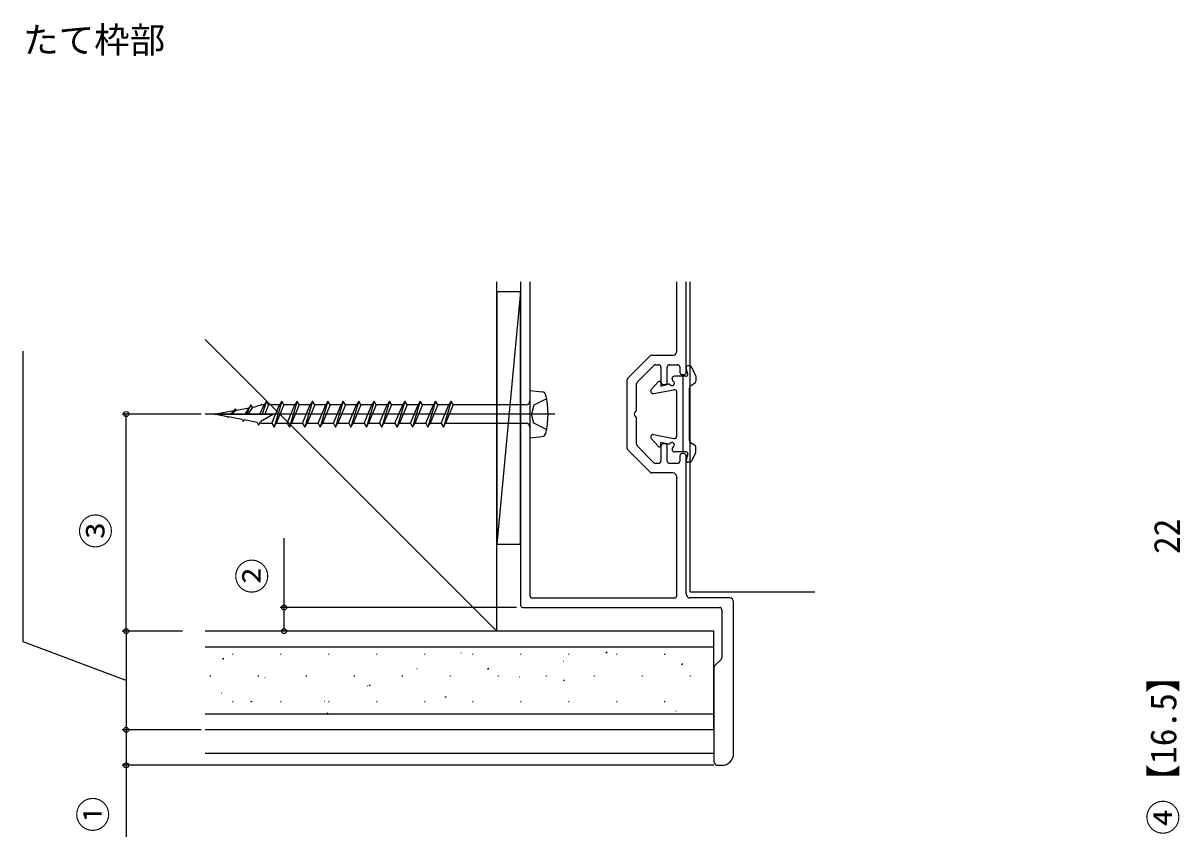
# Model space of a CAD drawing. Units: millimetres, scale not verified. Extents: x -525 to 525, y -808 to 806.
# Drawn here: x -289.9 to 3.2, y -470.6 to -264.4 of the extents above; entities that cross this region are included whole.
import ezdxf
from ezdxf.enums import TextEntityAlignment as Align

# ---------------------------------------------------------------- set-up
doc = ezdxf.new("R2010")
doc.units = ezdxf.units.MM
doc.header["$LTSCALE"] = 4
for name, color, linetype in [('0-2_USER1', 3, 'Continuous'), ('0-3_YKK_11', 7, 'Continuous'), ('0-4_YKK_12', 2, 'Continuous'), ('0-5_YKK_13', 4, 'Continuous'), ('0-7_YKK_D', 6, 'Continuous'), ('0-9_YSS_K', 3, 'Continuous')]:
    doc.layers.add(name, color=color, linetype=linetype)
doc.styles.add('ＭＳ ゴシック', font='')
doc.styles.get('ＭＳ ゴシック').set_extended_font_data('MS Gothic')

msp = doc.modelspace()

# ---------------------------------------------------------------- linework, layer by layer
at = {"layer": '0-3_YKK_11'}
for p, q in [((-163.868, -330.001), (-163.868, -411.917)), ((-161.468, -330.001), (-161.468, -409.517)), ((-124.268, -347.617), (-124.268, -330.001)), ((-121.868, -352.917), (-121.868, -330.001)), ((-136.692, -354.441), (-131.044, -348.793)), ((-130.619, -348.617), (-125.268, -348.617)), ((-134.292, -355.435), (-130.05, -351.193)), ((-129.625, -351.017), (-128.868, -351.017)), ((-128.268, -351.617), (-128.268, -355.417)), ((-126.668, -355.417), (-126.668, -351.617)), ((-126.068, -351.017), (-124.068, -351.017)), ((-123.468, -351.617), (-123.468, -352.917)), ((-122.868, -353.517), (-122.468, -353.517)), ((-136.868, -372.169), (-136.868, -354.866)), ((-127.668, -356.017), (-127.268, -356.017)), ((-130.05, -375.841), (-134.292, -371.599)), ((-128.268, -371.617), (-128.268, -375.417)), ((-127.268, -371.017), (-127.668, -371.017)), ((-126.668, -375.417), (-126.668, -371.617)), ((-131.044, -378.241), (-136.692, -372.593)), ((-123.468, -374.117), (-123.468, -375.417)), ((-122.468, -373.517), (-122.868, -373.517)), ((-121.868, -409.117), (-121.868, -374.117)), ((-128.868, -376.017), (-129.625, -376.017)), ((-124.068, -376.017), (-126.068, -376.017)), ((-125.268, -378.417), (-130.619, -378.417)), ((-124.268, -409.517), (-124.268, -379.417)), ((-160.868, -410.117), (-124.868, -410.117)), ((-110.868, -410.117), (-120.868, -410.117)), ((-163.268, -412.517), (-113.468, -412.517)), ((-112.868, -413.117), (-112.868, -425.269)), ((-109.868, -449.517), (-109.868, -411.117)), ((-114.868, -427.766), (-114.868, -451.517)), ((-113.044, -425.693), (-114.692, -427.341)), ((-113.868, -452.517), (-112.868, -452.517))]:
    msp.add_line(p, q, dxfattribs=at)
for points in [[(-134.708, -362.967), (-134.468, -362.601), (-134.468, -355.86)], [(-134.468, -371.174), (-134.468, -364.434), (-134.708, -364.067)]]:
    msp.add_lwpolyline(points, dxfattribs=at)
for centre, radius, start, end in [((-130.619, -349.217), 0.6, 90, 135), ((-125.268, -347.617), 1, 270, 0), ((-129.625, -351.617), 0.6, 90, 135), ((-128.868, -351.617), 0.6, 0, 90), ((-126.068, -351.617), 0.6, 90, 180), ((-124.068, -351.617), 0.6, 0, 90), ((-136.268, -354.866), 0.6, 135, 180), ((-122.868, -352.917), 0.6, 180, 270), ((-122.468, -352.917), 0.6, 270, 0), ((-133.868, -355.86), 0.6, 135, 180), ((-127.668, -355.417), 0.6, 180, 270), ((-127.268, -355.417), 0.6, 270, 0), ((-134.468, -363.517), 0.6, 113.57818, 246.42182), ((-136.268, -372.169), 0.6, 180, 225), ((-133.868, -371.174), 0.6, 180, 225), ((-127.668, -371.617), 0.6, 90, 180), ((-127.268, -371.617), 0.6, 0, 90), ((-122.868, -374.117), 0.6, 90, 180), ((-122.468, -374.117), 0.6, 360, 90), ((-129.625, -375.417), 0.6, 225, 270), ((-128.868, -375.417), 0.6, 270, 0), ((-126.068, -375.417), 0.6, 180, 270), ((-124.068, -375.417), 0.6, 270, 0), ((-130.619, -377.817), 0.6, 225, 270), ((-125.268, -379.417), 1, 360, 90), ((-160.868, -409.517), 0.6, 180, 270), ((-124.868, -409.517), 0.6, 270, 360), ((-120.868, -409.117), 1, 180, 270), ((-110.868, -411.117), 1, 0, 90), ((-163.268, -411.917), 0.6, 180, 270), ((-113.468, -413.117), 0.6, 0, 90), ((-114.268, -427.766), 0.6, 135, 180), ((-113.468, -425.269), 0.6, 315, 360), ((-112.868, -449.517), 3, 270, 0), ((-113.868, -451.517), 1, 180, 270)]:
    msp.add_arc(centre, radius, start, end, dxfattribs=at)
at = {"layer": '0-4_YKK_12'}
for q in [(-120.868, -330.001), (-89.263, -408.517)]:
    msp.add_line((-120.868, -408.517), q, dxfattribs=at)
at = {"layer": '0-5_YKK_13'}
for p, q in [((-121.039, -351.317), (-121.468, -351.317)), ((-119.532, -353.591), (-120.502, -351.649)), ((-125.468, -354.678), (-125.468, -354.517)), ((-121.868, -353.917), (-124.868, -353.917)), ((-122.668, -373.117), (-122.668, -353.917)), ((-121.479, -353.426), (-121.858, -351.809)), ((-119.468, -353.859), (-119.468, -355.185)), ((-161.468, -357.517), (-161.468, -369.517)), ((-161.468, -357.517), (-158.348, -357.845)), ((-128.967, -355.352), (-130.717, -357.319)), ((-130.157, -358.307), (-124.98, -357.328)), ((-128.268, -355.617), (-128.268, -356.417)), ((-128.268, -356.417), (-126.476, -355.969)), ((-121.068, -370.185), (-121.068, -356.85)), ((-120.786, -356.341), (-119.75, -355.694)), ((-228.268, -360.217), (-229.321, -363.517)), ((-224.368, -360.217), (-226.318, -366.817)), ((-220.468, -360.217), (-222.418, -366.817)), ((-216.568, -360.217), (-218.518, -366.817)), ((-212.668, -360.217), (-214.618, -366.817)), ((-208.768, -360.217), (-210.718, -366.817)), ((-204.868, -360.217), (-206.818, -366.817)), ((-200.968, -360.217), (-202.918, -366.817)), ((-197.068, -360.217), (-199.018, -366.817)), ((-193.168, -360.217), (-195.118, -366.817)), ((-189.268, -360.217), (-191.218, -366.817)), ((-185.368, -360.217), (-187.318, -366.817)), ((-181.468, -360.217), (-183.418, -366.817)), ((-124.268, -369.117), (-124.268, -357.917)), ((-241.468, -363.517), (-236.483, -362.638)), ((-237.457, -363.517), (-236.781, -362.976)), ((-236.068, -362.167), (-237.258, -363.517)), ((-235.86, -362.528), (-237.096, -363.517)), ((-235.86, -362.528), (-236.068, -362.167)), ((-235.86, -362.528), (-232.609, -361.955)), ((-233.646, -363.517), (-232.609, -361.955)), ((-232.168, -361.192), (-233.257, -363.517)), ((-231.809, -361.814), (-232.94, -363.517)), ((-231.809, -361.814), (-229.559, -361.177)), ((-229.903, -363.517), (-228.823, -361.177)), ((-228.823, -361.177), (-229.559, -361.177)), ((-227.714, -361.177), (-228.69, -363.517)), ((-224.923, -361.177), (-227.714, -361.177)), ((-226.873, -365.857), (-224.923, -361.177)), ((-223.814, -361.177), (-225.764, -365.857)), ((-221.023, -361.177), (-223.814, -361.177)), ((-222.973, -365.857), (-221.023, -361.177)), ((-219.914, -361.177), (-221.864, -365.857)), ((-217.123, -361.177), (-219.914, -361.177)), ((-219.073, -365.857), (-217.123, -361.177)), ((-216.014, -361.177), (-217.964, -365.857)), ((-213.223, -361.177), (-216.014, -361.177)), ((-215.173, -365.857), (-213.223, -361.177)), ((-212.114, -361.177), (-214.064, -365.857)), ((-209.323, -361.177), (-212.114, -361.177)), ((-211.273, -365.857), (-209.323, -361.177)), ((-208.214, -361.177), (-210.164, -365.857)), ((-205.423, -361.177), (-208.214, -361.177)), ((-207.373, -365.857), (-205.423, -361.177)), ((-204.314, -361.177), (-206.264, -365.857)), ((-201.523, -361.177), (-204.314, -361.177)), ((-203.473, -365.857), (-201.523, -361.177)), ((-200.414, -361.177), (-202.364, -365.857)), ((-197.623, -361.177), (-200.414, -361.177)), ((-199.573, -365.857), (-197.623, -361.177)), ((-196.514, -361.177), (-198.464, -365.857)), ((-193.723, -361.177), (-196.514, -361.177)), ((-195.673, -365.857), (-193.723, -361.177)), ((-192.614, -361.177), (-194.564, -365.857)), ((-189.823, -361.177), (-192.614, -361.177)), ((-191.773, -365.857), (-189.823, -361.177)), ((-188.714, -361.177), (-190.664, -365.857)), ((-185.923, -361.177), (-188.714, -361.177)), ((-187.873, -365.857), (-185.923, -361.177)), ((-184.814, -361.177), (-186.764, -365.857)), ((-182.023, -361.177), (-184.814, -361.177)), ((-183.973, -365.857), (-182.023, -361.177)), ((-180.914, -361.177), (-182.864, -365.857)), ((-162.468, -361.177), (-180.914, -361.177)), ((-155.185, -363.517), (-243.785, -363.517)), ((-238.138, -364.171), (-241.468, -363.517)), ((-238.138, -364.171), (-238.018, -364.38)), ((-237.88, -364.222), (-238.018, -364.38)), ((-234.374, -364.911), (-237.88, -364.222)), ((-230.61, -365.65), (-233.914, -365.001)), ((-229.559, -365.857), (-229.906, -365.789)), ((-229.672, -365.367), (-229.784, -365.577)), ((-229.559, -365.857), (-226.873, -365.857)), ((-225.764, -365.857), (-222.973, -365.857)), ((-221.864, -365.857), (-219.073, -365.857)), ((-217.964, -365.857), (-215.173, -365.857)), ((-214.064, -365.857), (-211.273, -365.857)), ((-210.164, -365.857), (-207.373, -365.857)), ((-206.264, -365.857), (-203.473, -365.857)), ((-202.364, -365.857), (-199.573, -365.857)), ((-198.464, -365.857), (-195.673, -365.857)), ((-194.564, -365.857), (-191.773, -365.857)), ((-190.664, -365.857), (-187.873, -365.857)), ((-186.764, -365.857), (-183.973, -365.857)), ((-182.864, -365.857), (-162.468, -365.857)), ((-161.468, -369.517), (-158.348, -369.189)), ((-130.157, -368.728), (-124.98, -369.707)), ((-128.967, -371.683), (-130.717, -369.716)), ((-128.268, -370.617), (-126.476, -371.065)), ((-128.268, -371.417), (-128.268, -370.617)), ((-120.786, -370.694), (-119.75, -371.341)), ((-119.468, -373.176), (-119.468, -371.85)), ((-125.468, -372.357), (-125.468, -372.517)), ((-121.868, -373.117), (-124.868, -373.117)), ((-121.479, -373.609), (-121.858, -375.226)), ((-119.532, -373.444), (-120.502, -375.386)), ((-121.039, -375.717), (-121.468, -375.717)), ((-114.868, -449.517), (-243.785, -449.517))]:
    msp.add_line(p, q, dxfattribs=at)
for points in [[(-227.714, -361.177), (-228.268, -360.217), (-228.823, -361.177)], [(-223.814, -361.177), (-224.368, -360.217), (-224.923, -361.177)], [(-219.914, -361.177), (-220.468, -360.217), (-221.023, -361.177)], [(-216.014, -361.177), (-216.568, -360.217), (-217.123, -361.177)], [(-212.114, -361.177), (-212.668, -360.217), (-213.223, -361.177)], [(-208.214, -361.177), (-208.768, -360.217), (-209.323, -361.177)], [(-204.314, -361.177), (-204.868, -360.217), (-205.423, -361.177)], [(-200.414, -361.177), (-200.968, -360.217), (-201.523, -361.177)], [(-196.514, -361.177), (-197.068, -360.217), (-197.623, -361.177)], [(-192.614, -361.177), (-193.168, -360.217), (-193.723, -361.177)], [(-188.714, -361.177), (-189.268, -360.217), (-189.823, -361.177)], [(-184.814, -361.177), (-185.368, -360.217), (-185.923, -361.177)], [(-180.914, -361.177), (-181.468, -360.217), (-182.023, -361.177)], [(-157.252, -359.617), (-160.488, -361.23), (-161.059, -363.52)], [(-231.809, -361.814), (-232.168, -361.192), (-232.609, -361.955)], [(-241.468, -363.517), (-226.468, -363.517), (-229.672, -365.367)], [(-234.374, -364.911), (-234.118, -365.355), (-233.914, -365.001)], [(-230.61, -365.65), (-230.218, -366.33), (-229.784, -365.577)], [(-226.873, -365.857), (-226.318, -366.817), (-225.764, -365.857)], [(-222.973, -365.857), (-222.418, -366.817), (-221.864, -365.857)], [(-219.073, -365.857), (-218.518, -366.817), (-217.964, -365.857)], [(-215.173, -365.857), (-214.618, -366.817), (-214.064, -365.857)], [(-211.273, -365.857), (-210.718, -366.817), (-210.164, -365.857)], [(-207.373, -365.857), (-206.818, -366.817), (-206.264, -365.857)], [(-203.473, -365.857), (-202.918, -366.817), (-202.364, -365.857)], [(-199.573, -365.857), (-199.018, -366.817), (-198.464, -365.857)], [(-195.673, -365.857), (-195.118, -366.817), (-194.564, -365.857)], [(-191.773, -365.857), (-191.218, -366.817), (-190.664, -365.857)], [(-187.873, -365.857), (-187.318, -366.817), (-186.764, -365.857)], [(-183.973, -365.857), (-183.418, -366.817), (-182.864, -365.857)], [(-157.253, -367.423), (-160.488, -365.81), (-161.059, -363.52)]]:
    msp.add_lwpolyline(points, dxfattribs=at)
for centre, radius, start, end in [((-121.468, -351.717), 0.4, 90, 193.18403), ((-121.039, -351.917), 0.6, 26.56505, 90), ((-124.868, -354.517), 0.6, 90, 180), ((-121.868, -353.517), 0.4, 270, 13.18403), ((-120.068, -353.859), 0.6, 360, 26.56505), ((-130.268, -357.717), 0.6, 138.35142, 280.70954), ((-128.668, -355.617), 0.4, 360, 138.35142), ((-126.331, -356.551), 0.6, 44.03624, 104.03624), ((-125.468, -355.717), 0.6, 224.03624, 60), ((-124.868, -354.678), 0.6, 180, 240), ((-124.868, -357.917), 0.6, 360, 100.70954), ((-120.468, -356.85), 0.6, 122.00538, 180), ((-120.068, -355.185), 0.6, 302.00538, 360), ((-162.468, -360.177), 1, 270, 0), ((-158.453, -358.84), 1, 14.25208, 84), ((-176.868, -363.517), 20, 345.74792, 14.25208), ((-162.468, -366.857), 1, 0, 90), ((-158.453, -368.195), 1, 276, 345.74792), ((-130.268, -369.317), 0.6, 79.29046, 221.64858), ((-124.868, -369.117), 0.6, 259.29046, 0), ((-128.668, -371.417), 0.4, 221.64858, 0), ((-126.331, -370.483), 0.6, 255.96376, 315.96376), ((-125.468, -371.317), 0.6, 300, 135.96376), ((-124.868, -372.357), 0.6, 120, 180), ((-120.468, -370.185), 0.6, 180, 237.99462), ((-120.068, -371.85), 0.6, 0, 57.99462), ((-124.868, -372.517), 0.6, 180, 270), ((-121.868, -373.517), 0.4, 346.81597, 90), ((-120.068, -373.176), 0.6, 333.43495, 0), ((-121.468, -375.317), 0.4, 166.81597, 270), ((-121.039, -375.117), 0.6, 270, 333.43495)]:
    msp.add_arc(centre, radius, start, end, dxfattribs=at)
at = {"layer": '0-7_YKK_D'}
for p, q in [((-244.785, -363.517), (-264.785, -363.517)), ((-263.785, -418.517), (-263.785, -363.517)), ((-164.868, -412.517), (-224.785, -412.517)), ((-255.427, -418.517), (-264.785, -418.517)), ((-249.508, -418.517), (-264.785, -418.517)), ((-263.785, -418.517), (-263.785, -443.517)), ((-164.868, -418.517), (-224.785, -418.517)), ((-249.427, -443.517), (-264.785, -443.517)), ((-244.785, -443.517), (-264.785, -443.517)), ((-114.868, -452.517), (-264.785, -452.517))]:
    msp.add_line(p, q, dxfattribs=at)
for points in [[(-263.785, -431.017), (-289.894, -421.184), (-289.894, -347.584)], [(-223.785, -418.517), (-223.785, -412.517), (-223.785, -394.988)], [(-263.785, -443.517), (-263.785, -452.517), (-263.785, -470.647)]]:
    msp.add_lwpolyline(points, dxfattribs=at)
for centre in [(-263.785, -363.517), (-223.785, -412.517), (-263.785, -418.517), (-263.785, -418.517), (-223.785, -418.517), (-263.785, -443.517), (-263.785, -443.517), (-263.785, -452.517)]:
    msp.add_circle(centre, 0.637, dxfattribs=at)
at = {"layer": '0-9_YSS_K'}
for p, q in [((-169.868, -418.517), (-169.868, -330.001)), ((-163.868, -332.517), (-169.868, -396.517)), ((-243.785, -344.601), (-169.868, -418.517)), ((-243.785, -344.601), (-169.868, -418.517)), ((-243.785, -344.601), (-169.868, -418.517)), ((-114.868, -418.517), (-243.785, -418.517)), ((-169.868, -418.517), (-243.785, -418.517)), ((-169.868, -418.517), (-243.785, -418.517)), ((-114.868, -443.517), (-114.868, -418.517)), ((-243.785, -422.517), (-114.868, -422.517)), ((-242.2, -423.672), (-242.162, -423.659)), ((-236.861, -424.356), (-236.661, -424.356)), ((-224.701, -424.356), (-224.501, -424.356)), ((-212.541, -424.356), (-212.341, -424.356)), ((-200.381, -424.356), (-200.181, -424.356)), ((-188.221, -424.356), (-188.021, -424.356)), ((-178.965, -424.007), (-178.928, -423.994)), ((-176.061, -424.356), (-175.861, -424.356)), ((-163.901, -424.356), (-163.701, -424.356)), ((-151.741, -424.356), (-151.541, -424.356)), ((-142.254, -423.977), (-141.92, -423.756)), ((-139.581, -424.356), (-139.381, -424.356)), ((-127.421, -424.356), (-127.221, -424.356)), ((-115.919, -424.409), (-115.881, -424.395)), ((-239.377, -425.576), (-239.043, -425.355)), ((-216.163, -425.816), (-216.125, -425.802)), ((-172.222, -428.141), (-171.888, -427.92)), ((-152.928, -426.15), (-152.891, -426.137)), ((-123.043, -426.933), (-122.71, -426.712)), ((-242.561, -429.856), (-242.361, -429.856)), ((-230.401, -429.856), (-230.201, -429.856)), ((-228.644, -430.235), (-228.606, -430.222)), ((-218.241, -429.856), (-218.041, -429.856)), ((-206.081, -429.856), (-205.881, -429.856)), ((-193.921, -429.856), (-193.721, -429.856)), ((-190.126, -427.959), (-190.088, -427.946)), ((-181.761, -429.856), (-181.561, -429.856)), ((-169.601, -429.856), (-169.401, -429.856)), ((-164.089, -430.103), (-164.051, -430.089)), ((-157.441, -429.856), (-157.241, -429.856)), ((-145.281, -429.856), (-145.081, -429.856)), ((-133.121, -429.856), (-132.921, -429.856)), ((-126.891, -428.294), (-126.854, -428.281)), ((-120.961, -429.856), (-120.761, -429.856)), ((-202.607, -432.379), (-202.569, -432.365)), ((-202.19, -432.305), (-201.856, -432.084)), ((-153.011, -431.097), (-152.678, -430.876)), ((-138.052, -432.246), (-138.014, -432.233)), ((-239.616, -434.121), (-239.578, -434.107)), ((-236.861, -436.316), (-236.661, -436.316)), ((-232.157, -436.469), (-231.824, -436.248)), ((-224.701, -436.316), (-224.501, -436.316)), ((-213.579, -436.264), (-213.541, -436.251)), ((-212.541, -436.316), (-212.341, -436.316)), ((-200.381, -436.316), (-200.181, -436.316)), ((-188.221, -436.316), (-188.021, -436.316)), ((-182.979, -435.261), (-182.645, -435.04)), ((-176.57, -434.522), (-176.532, -434.509)), ((-176.061, -436.316), (-175.861, -436.316)), ((-163.901, -436.316), (-163.701, -436.316)), ((-151.741, -436.316), (-151.541, -436.316)), ((-150.533, -436.666), (-150.495, -436.653)), ((-139.581, -436.316), (-139.381, -436.316)), ((-127.421, -436.316), (-127.221, -436.316)), ((-114.868, -439.518), (-243.785, -439.517)), ((-212.947, -439.425), (-212.613, -439.204)), ((-187.542, -438.408), (-187.504, -438.395)), ((-124.496, -438.81), (-124.458, -438.796)), ((-114.868, -443.517), (-243.785, -443.517))]:
    msp.add_line(p, q, dxfattribs=at)
msp.add_lwpolyline([(-163.868, -396.517), (-163.868, -332.517), (-169.868, -332.517), (-169.868, -396.517)], close=True, dxfattribs=at)

# ---------------------------------------------------------------- texts
at = {"layer": '0-2_USER1', "style": 'ＭＳ ゴシック'}
msp.add_text('たて枠部', height=6.598, dxfattribs=at).set_placement((-289.895, -273.985), align=Align.BOTTOM_LEFT)
at = {"layer": '0-7_YKK_D', "style": 'ＭＳ ゴシック'}
for s, p in [('③', (-266.17, -397.614)), ('22', (5.193, -398.974)), ('②', (-226.57, -409.074)), ('④【16.5】', (4.307, -470.171)), ('①', (-266.87, -469.453))]:
    msp.add_text(s, height=6.598, rotation=90, dxfattribs=at).set_placement(p, align=Align.BOTTOM_LEFT)

doc.saveas('drawing.dxf')
